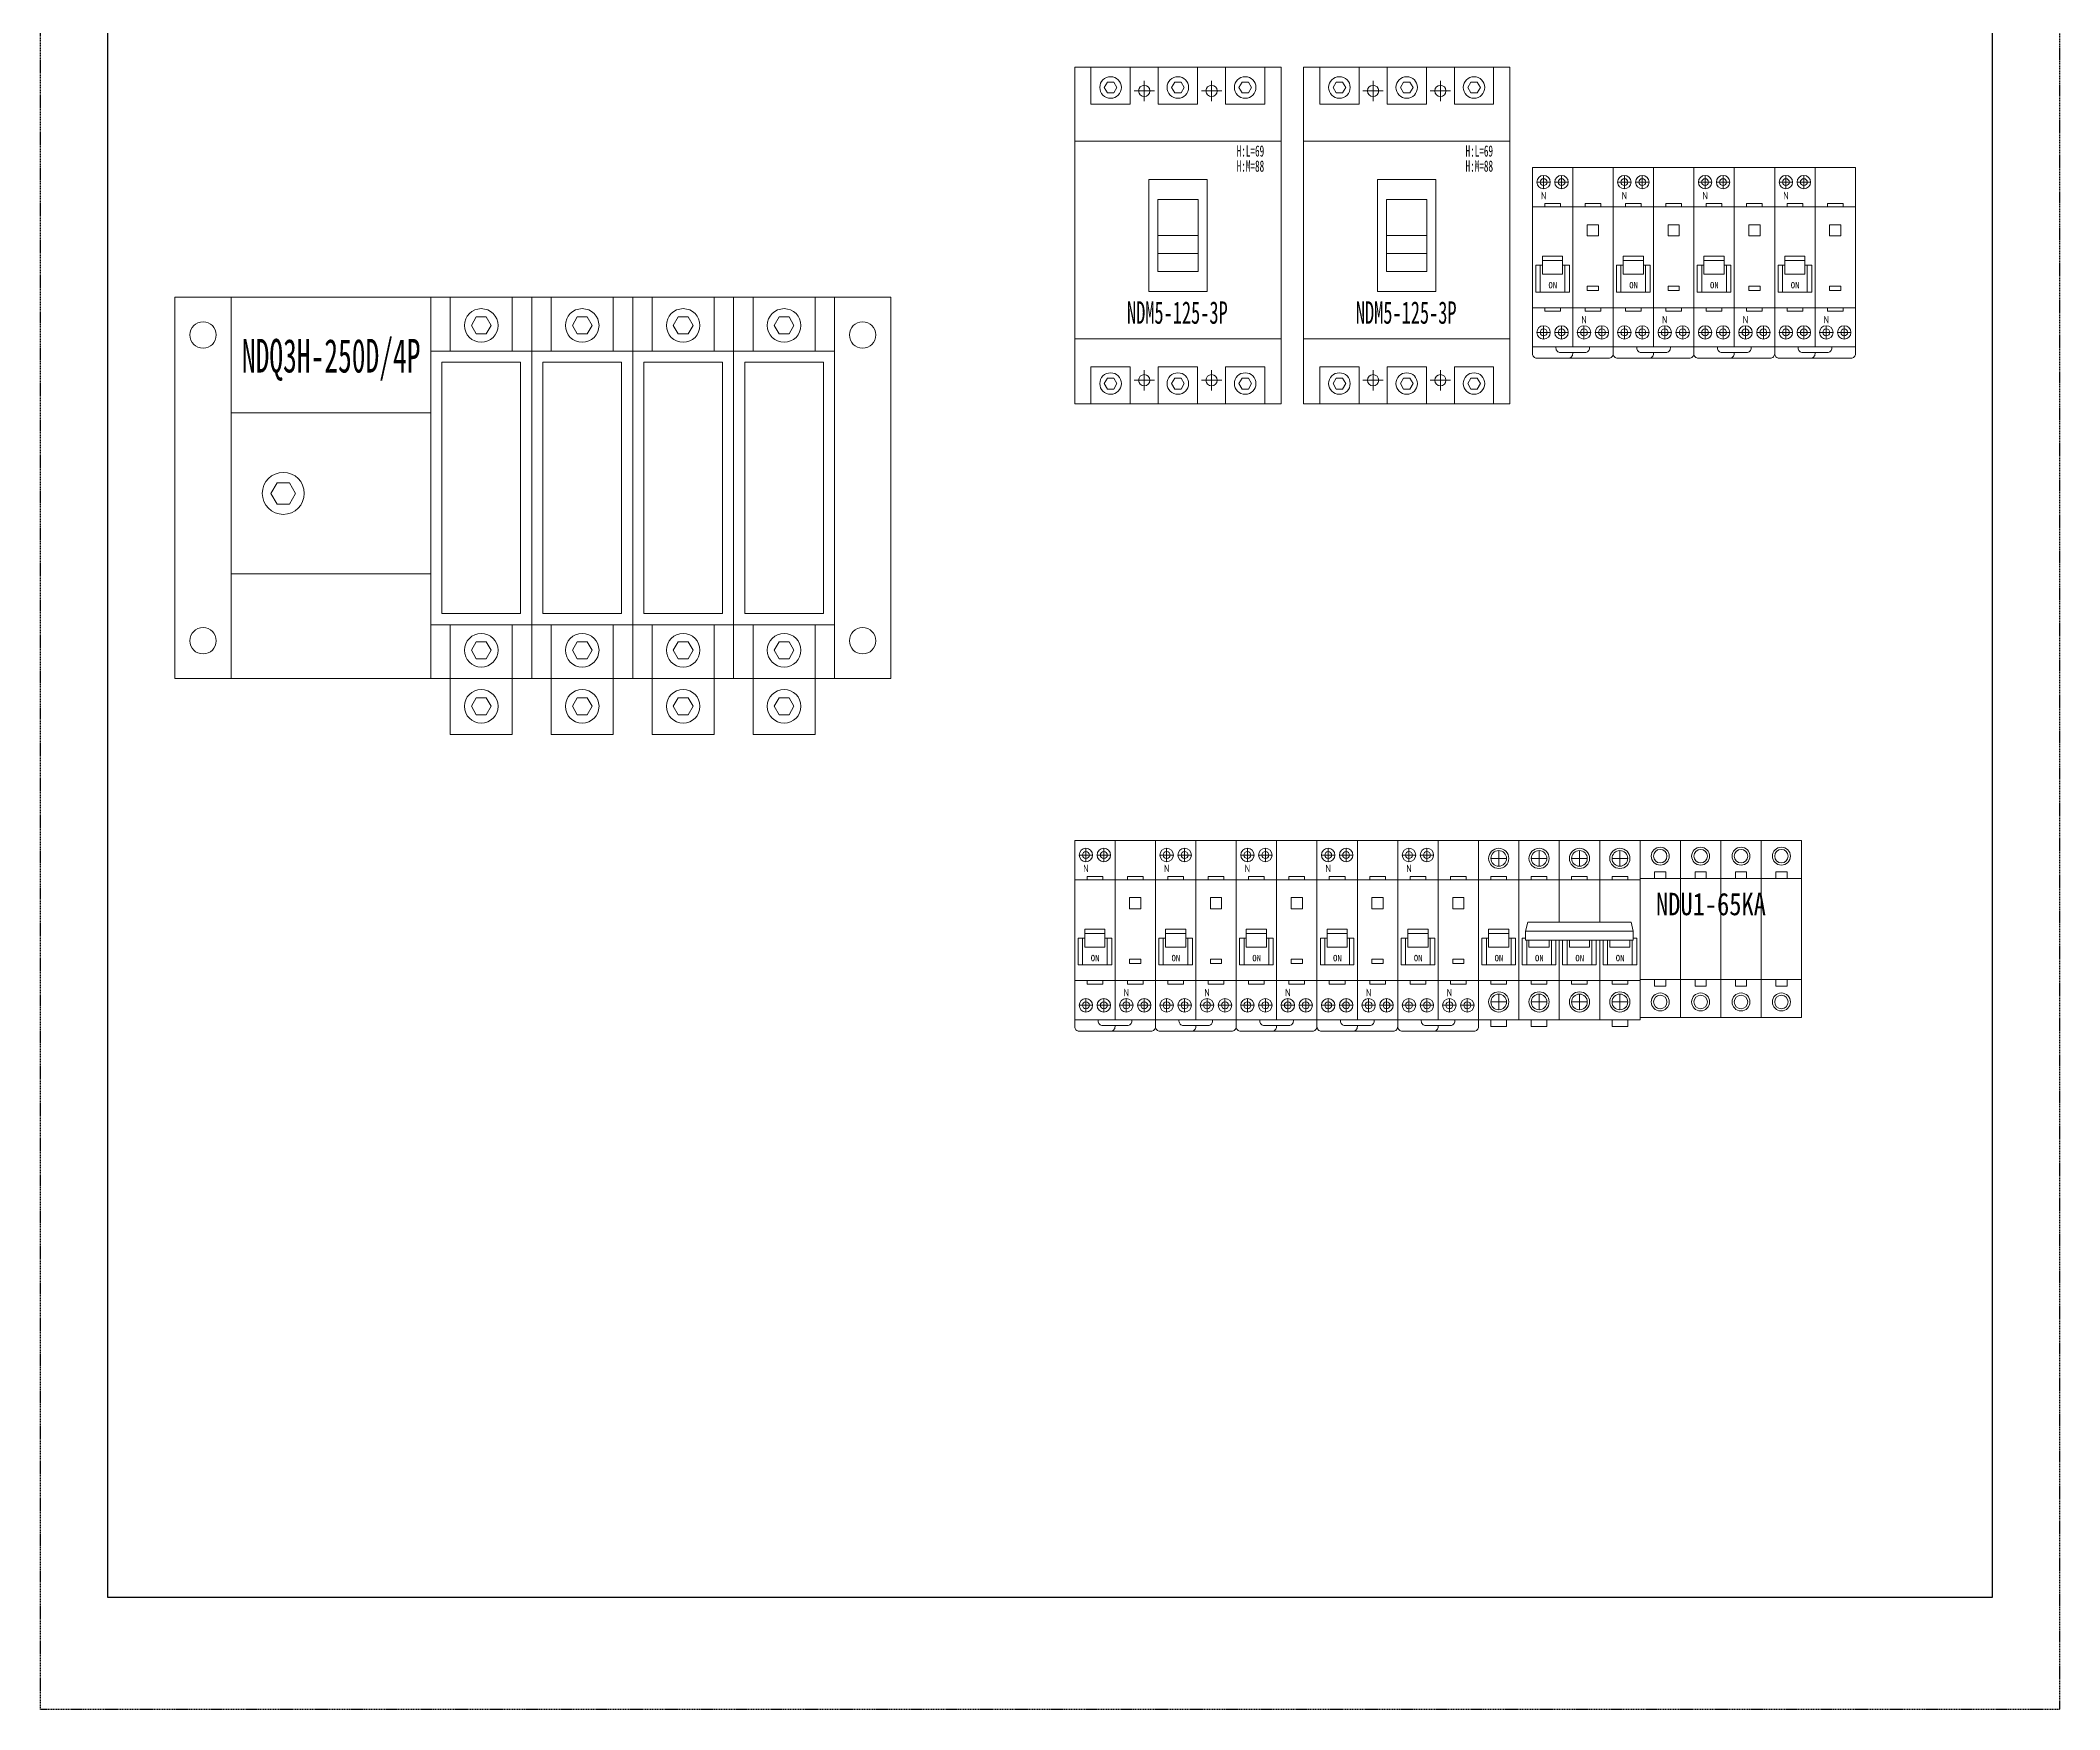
# Model space of a CAD drawing. Extents: x 304572 to 305472, y 311458 to 312658.
# Drawn here: x 304572 to 305472, y 311458 to 312202 of the extents above; entities that cross this region are included whole.
import ezdxf

# ---------------------------------------------------------------- set-up
doc = ezdxf.new("R2010")
doc.units = 0
doc.header["$MEASUREMENT"] = 0
doc.linetypes.add('DASHED', pattern=[0.75, 0.5, -0.25])
doc.layers.add('E-UNIV-NOTE', color=6, linetype='Continuous')
doc.layers.add('布置图', color=30, linetype='Continuous')
doc.layers.add('细线', color=7, linetype='Continuous', lineweight=0)
doc.styles.add('-仿宋_GB2312', font='gbenor.shx', dxfattribs={"bigfont": 'gbcbig.shx'})
doc.styles.add('宋', font='', dxfattribs={"width": 0.7})
doc.styles.add('宋体', font='', dxfattribs={"width": 0.8})
doc.styles.add('正常', font='')
doc.styles.get('宋').set_extended_font_data('SimSun')
doc.styles.get('宋体').set_extended_font_data('NSimSun')
doc.styles.get('正常').set_extended_font_data('FangSong_GB2312')

# ---------------------------------------------------------------- blocks, each defined once
blk = doc.blocks.new('Manufacturer光辉PartName剩余电流动作微型断路器Series1PNShellFrameLimitingCurrentRemarkPartTypeMinCurrent1MaxCurrent32Poles1P+NMinPower0MaxPower0LibType2DelFlgfalseUpdateDate')
at = {"layer": '细线'}
for p, q in [((-16, 36), (-10, 36)), ((-13, 39), (-13, 33)), ((-8, 36), (-2, 36)), ((-5, 39), (-5, 33)), ((-16, -31), (-10, -31)), ((-13, -34), (-13, -28)), ((-8, -31), (-2, -31)), ((-5, -34), (-5, -28)), ((8, -31), (2, -31)), ((5, -34), (5, -28)), ((16, -31), (10, -31)), ((13, -34), (13, -28))]:
    blk.add_line(p, q, dxfattribs=at)
for points in [[(-18, -37.5), (0, -37.5), (0, 42.5), (-18, 42.5)], [(0, -37.5), (18, -37.5), (18, 42.5), (0, 42.5)], [(-18, -20), (0, -20), (0, 25), (-18, 25)], [(-12.5, 26.5), (-5.5, 26.5), (-5.5, 25), (-12.5, 25)], [(0, -20), (18, -20), (18, 25), (0, 25)], [(5.5, 26.5), (12.5, 26.5), (12.5, 25), (5.5, 25)], [(6.5, 12), (11.5, 12), (11.5, 17), (6.5, 17)], [(-13.5, -5), (-4.5, -5), (-4.5, 3), (-13.5, 3)], [(-13.5, 3), (-4.5, 3), (-4.5, 1), (-13.5, 1)], [(6.5, -12.38), (11.5, -12.38), (11.5, -10.38), (6.5, -10.38)], [(-12.5, -21.5), (-5.5, -21.5), (-5.5, -20), (-12.5, -20)], [(5.5, -21.5), (12.5, -21.5), (12.5, -20), (5.5, -20)]]:
    blk.add_lwpolyline(points, close=True, dxfattribs=at)
for points in [[(-13.5, -1), (-16.5, -1), (-16.5, -13), (-1.5, -13), (-1.5, -1), (-4.5, -1)], [(-13.5, -1), (-14.5, -1), (-14.5, -13), (-3.5, -13), (-3.5, -1), (-4.5, -1)]]:
    blk.add_lwpolyline(points, dxfattribs=at)
for points in [[(-18, -37.5), (18, -37.5), (18, -40.5, -0.414214), (16, -42.5), (-16, -42.5, -0.414214), (-18, -40.5)], [(-5.5, -40), (5.5, -40, 0.414214), (7.5, -38), (7.5, -37.5), (-7.5, -37.5), (-7.5, -38, 0.414214)]]:
    blk.add_lwpolyline(points, format="xyb", close=True, dxfattribs=at)
blk.add_lwpolyline([(0, -40), (0, -40.5, -0.414214), (-2, -42.5), (-16, -42.5, -0.414214), (-18, -40.5), (-18, -37.5), (0, -37.5)], format="xyb", dxfattribs=at)
for centre, radius in [((-13, 36), 3), ((-13, 36), 1.54), ((-5, 36), 3), ((-5, 36), 1.54), ((-13, -31), 3), ((-13, -31), 1.54), ((-5, -31), 3), ((-5, -31), 1.54), ((5, -31), 3), ((5, -31), 1.54), ((13, -31), 3), ((13, -31), 1.54)]:
    blk.add_circle(centre, radius, dxfattribs=at)
at = {"layer": '细线', "color": 2, "lineweight": 15}
for s, height, style, p in [('N', 3.33, '-仿宋_GB2312', (-14.22, 28.34)), ('ON', 2.851, '正常', (-10.83, -11.36)), ('N', 3.33, '-仿宋_GB2312', (3.78, -26.98))]:
    blk.add_text(s, height=height, dxfattribs=dict(at, style=style)).set_placement(p)
blk = doc.blocks.new('Manufacturer光辉PartName微型断路器Series4PShellFrameLimitingCurrentRemarkPartTypeMinCurrent1MaxCurrent63Poles4PMinPower0MaxPower0LibType2DelFlgfalseUpdateDate')
at = {"layer": '细线'}
for p, q in [((-27, 37), (-27, 30)), ((-9, 37), (-9, 30)), ((9, 37), (9, 30)), ((27, 37), (27, 30)), ((-30.5, 33.5), (-23.5, 33.5)), ((-12.5, 33.5), (-5.5, 33.5)), ((5.5, 33.5), (12.5, 33.5)), ((23.5, 33.5), (30.5, 33.5)), ((-27, -34), (-27, -27)), ((-9, -34), (-9, -27)), ((9, -34), (9, -27)), ((27, -34), (27, -27)), ((-30.5, -30.5), (-23.5, -30.5)), ((-12.5, -30.5), (-5.5, -30.5)), ((5.5, -30.5), (12.5, -30.5)), ((23.5, -30.5), (30.5, -30.5))]:
    blk.add_line(p, q, dxfattribs=at)
for points in [[(-36, -38.5), (-18, -38.5), (-18, 41.5), (-36, 41.5)], [(-36, -21), (-18, -21), (-18, 24), (-36, 24)], [(-30.5, 25.5), (-23.5, 25.5), (-23.5, 24), (-30.5, 24)], [(-12.5, 25.5), (-5.5, 25.5), (-5.5, 24), (-12.5, 24)], [(5.5, 25.5), (12.5, 25.5), (12.5, 24), (5.5, 24)], [(23.5, 25.5), (30.5, 25.5), (30.5, 24), (23.5, 24)], [(-31.5, -6), (-22.5, -6), (-22.5, 2), (-31.5, 2)], [(-31.5, 2), (-22.5, 2), (-22.5, 0), (-31.5, 0)], [(33, 1), (-15, 1), (-14, 5), (32, 5)], [(-15, -3), (33, -3), (33, 1), (-15, 1)], [(-30.5, -22.5), (-23.5, -22.5), (-23.5, -21), (-30.5, -21)], [(-12.5, -22.5), (-5.5, -22.5), (-5.5, -21), (-12.5, -21)], [(5.5, -22.5), (12.5, -22.5), (12.5, -21), (5.5, -21)], [(23.5, -22.5), (30.5, -22.5), (30.5, -21), (23.5, -21)], [(-30.5, -41.5), (-23.5, -41.5), (-23.5, -38.5), (-30.5, -38.5)], [(-12.5, -41.5), (-5.5, -41.5), (-5.5, -38.5), (-12.5, -38.5)], [(23.5, -41.5), (30.5, -41.5), (30.5, -38.5), (23.5, -38.5)]]:
    blk.add_lwpolyline(points, close=True, dxfattribs=at)
for points in [[(0, 5), (0, 41.5), (-18, 41.5), (-18, -38.5), (0, -38.5), (0, -3)], [(18, 5), (18, 41.5), (0, 41.5), (0, 5)], [(18, -3), (18, -38.5), (36, -38.5), (36, 41.5), (18, 41.5), (18, 5)], [(0, 5), (0, 24), (-18, 24), (-18, -21), (0, -21), (0, -3)], [(18, 5), (18, 24), (0, 24), (0, 5)], [(18, -3), (18, -21), (36, -21), (36, 24), (18, 24), (18, 5)], [(-31.5, -2), (-34.5, -2), (-34.5, -14), (-19.5, -14), (-19.5, -2), (-22.5, -2)], [(-31.5, -2), (-32.5, -2), (-32.5, -14), (-21.5, -14), (-21.5, -2), (-22.5, -2)], [(-15, -2), (-16.5, -2), (-16.5, -14), (-1.5, -14), (-1.5, -3)], [(-14.5, -3), (-14.5, -14), (-3.5, -14), (-3.5, -3)], [(-13.5, -3), (-13.5, -6), (-4.5, -6), (-4.5, -3)], [(0, -3), (0, -38.5), (18, -38.5), (18, -3)], [(0, -3), (0, -21), (18, -21), (18, -3)], [(1.5, -3), (1.5, -14), (16.5, -14), (16.5, -3)], [(3.5, -3), (3.5, -14), (14.5, -14), (14.5, -3)], [(4.5, -3), (4.5, -6), (13.5, -6), (13.5, -3)], [(19.5, -3), (19.5, -14), (34.5, -14), (34.5, -2), (33, -2)], [(21.5, -3), (21.5, -14), (32.5, -14), (32.5, -3)], [(22.5, -3), (22.5, -6), (31.5, -6), (31.5, -3)]]:
    blk.add_lwpolyline(points, dxfattribs=at)
for centre, radius in [((-27, 33.5), 4.5), ((-27, 33.5), 3.5), ((-9, 33.5), 4.5), ((-9, 33.5), 3.5), ((9, 33.5), 4.5), ((9, 33.5), 3.5), ((27, 33.5), 4.5), ((27, 33.5), 3.5), ((-27, -30.5), 4.5), ((-27, -30.5), 3.5), ((-9, -30.5), 4.5), ((-9, -30.5), 3.5), ((9, -30.5), 4.5), ((9, -30.5), 3.5), ((27, -30.5), 4.5), ((27, -30.5), 3.5)]:
    blk.add_circle(centre, radius, dxfattribs=at)
at = {"layer": '细线', "color": 2, "lineweight": 15, "style": '正常'}
for p in [(-28.83, -12.36), (-10.83, -12.36), (7.17, -12.36), (25.17, -12.36)]:
    blk.add_text('ON', height=2.851, dxfattribs=at).set_placement(p)
blk = doc.blocks.new('Manufacturer上海良信PartName电涌保护器SeriesNDU1ShellFrameLimitingCurrentRemarkPartTypeMinCurrent0MaxCurrent0Poles4PMinPower0MaxPower0LibType3DelFlgfalseUpdateDate2023-01-0100000')
at = {"color": 7, "linetype": 'Continuous', "lineweight": 15}
for p, q in [((-18, 39.5), (-36, 39.5)), ((-36, 39.5), (-36, 22.5)), ((-18, 22.5), (-18, 39.5)), ((36, 39.5), (-18, 39.5)), ((0, 22.5), (0, 39.5)), ((18, 22.5), (18, 39.5)), ((36, 39.5), (36, 22.5)), ((-36, 22.5), (-36, -22.5)), ((-18, 22.5), (-36, 22.5)), ((-24.5, 25.5), (-29.5, 25.5)), ((-29.5, 25.5), (-29.5, 22.5)), ((-24.5, 22.5), (-24.5, 25.5)), ((-18, -22.5), (-18, 22.5)), ((36, 22.5), (-18, 22.5)), ((-6.5, 25.5), (-11.5, 25.5)), ((-11.5, 25.5), (-11.5, 22.5)), ((-6.5, 22.5), (-6.5, 25.5)), ((0, -22.5), (0, 22.5)), ((11.5, 25.5), (6.5, 25.5)), ((6.5, 25.5), (6.5, 22.5)), ((11.5, 22.5), (11.5, 25.5)), ((18, -22.5), (18, 22.5)), ((29.5, 25.5), (24.5, 25.5)), ((24.5, 25.5), (24.5, 22.5)), ((29.5, 22.5), (29.5, 25.5)), ((36, 22.5), (36, -22.5)), ((-36, -22.5), (-18, -22.5)), ((-36, -22.5), (-36, -39.5)), ((-29.5, -25.5), (-29.5, -22.5)), ((-24.5, -25.5), (-29.5, -25.5)), ((-24.5, -22.5), (-24.5, -25.5)), ((-18, -39.5), (-18, -22.5)), ((-18, -22.5), (36, -22.5)), ((-11.5, -25.5), (-11.5, -22.5)), ((-6.5, -25.5), (-11.5, -25.5)), ((-6.5, -22.5), (-6.5, -25.5)), ((0, -39.5), (0, -22.5)), ((6.5, -25.5), (6.5, -22.5)), ((11.5, -25.5), (6.5, -25.5)), ((11.5, -22.5), (11.5, -25.5)), ((18, -39.5), (18, -22.5)), ((24.5, -25.5), (24.5, -22.5)), ((29.5, -25.5), (24.5, -25.5)), ((29.5, -22.5), (29.5, -25.5)), ((36, -22.5), (36, -39.5)), ((-36, -39.5), (-18, -39.5)), ((-18, -39.5), (36, -39.5))]:
    blk.add_line(p, q, dxfattribs=at)
for centre, radius in [((-27, 32.5), 4), ((-9, 32.5), 4), ((9, 32.5), 4), ((27, 32.5), 4), ((-27, 32.5), 3), ((-9, 32.5), 3), ((9, 32.5), 3), ((27, 32.5), 3), ((-27, -32.5), 4), ((-27, -32.5), 3), ((-9, -32.5), 4), ((-9, -32.5), 3), ((9, -32.5), 4), ((9, -32.5), 3), ((27, -32.5), 4), ((27, -32.5), 3)]:
    blk.add_circle(centre, radius, dxfattribs=at)
at = {"layer": 'E-UNIV-NOTE', "style": '宋体', "width": 0.8}
blk.add_text('NDU1-65KA', height=10, dxfattribs=at).set_placement((-28.89, 6.15))
blk = doc.blocks.new('Manufacturer光辉PartName双电源自动转换开关Series250ShellFrameLimitingCurrentRemarkPartTypeMinCurrent160MaxCurrent250Poles4PMinPower0MaxPower0LibType2DelFlgfalseUpdateDate')
at = {"layer": '细线'}
for points in [[(-159.5, -72.5), (159.5, -72.5), (159.5, 97.5), (-159.5, 97.5)], [(-159.5, -72.5), (-134.5, -72.5), (-134.5, 97.5), (-159.5, 97.5)], [(-45.5, -72.5), (-0.5, -72.5), (-0.5, 97.5), (-45.5, 97.5)], [(-36.8, 73.5), (-9.2, 73.5), (-9.2, 97.5), (-36.8, 97.5)], [(-0.5, -72.5), (44.5, -72.5), (44.5, 97.5), (-0.5, 97.5)], [(8.2, 73.5), (35.8, 73.5), (35.8, 97.5), (8.2, 97.5)], [(44.5, -72.5), (89.5, -72.5), (89.5, 97.5), (44.5, 97.5)], [(53.2, 73.5), (80.8, 73.5), (80.8, 97.5), (53.2, 97.5)], [(89.5, -72.5), (134.5, -72.5), (134.5, 97.5), (89.5, 97.5)], [(98.2, 73.5), (125.8, 73.5), (125.8, 97.5), (98.2, 97.5)], [(159.5, -72.5), (134.5, -72.5), (134.5, 97.5), (159.5, 97.5)], [(-18.61, 84.9), (-20.81, 88.7), (-25.19, 88.7), (-27.39, 84.9), (-25.19, 81.1), (-20.81, 81.1)], [(26.39, 84.9), (24.19, 88.7), (19.81, 88.7), (17.61, 84.9), (19.81, 81.1), (24.19, 81.1)], [(71.39, 84.9), (69.19, 88.7), (64.81, 88.7), (62.61, 84.9), (64.81, 81.1), (69.19, 81.1)], [(116.39, 84.9), (114.19, 88.7), (109.81, 88.7), (107.61, 84.9), (109.81, 81.1), (114.19, 81.1)], [(-45.5, 73.5), (-0.5, 73.5), (-0.5, -48.5), (-45.5, -48.5)], [(-0.5, 73.5), (44.5, 73.5), (44.5, -48.5), (-0.5, -48.5)], [(44.5, 73.5), (89.5, 73.5), (89.5, -48.5), (44.5, -48.5)], [(89.5, 73.5), (134.5, 73.5), (134.5, -48.5), (89.5, -48.5)], [(-40.5, 68.5), (-5.5, 68.5), (-5.5, -43.5), (-40.5, -43.5)], [(4.5, 68.5), (39.5, 68.5), (39.5, -43.5), (4.5, -43.5)], [(49.5, 68.5), (84.5, 68.5), (84.5, -43.5), (49.5, -43.5)], [(94.5, 68.5), (129.5, 68.5), (129.5, -43.5), (94.5, -43.5)], [(-134.5, 45.89), (-45.5, 45.89), (-45.5, -25.83), (-134.5, -25.83)], [(-105.75, 10.03), (-108.5, 14.78), (-113.98, 14.78), (-116.72, 10.03), (-113.98, 5.28), (-108.5, 5.28)], [(-36.8, -48.5), (-9.2, -48.5), (-9.2, -72.5), (-36.8, -72.5)], [(8.2, -48.5), (35.8, -48.5), (35.8, -72.5), (8.2, -72.5)], [(53.2, -48.5), (80.8, -48.5), (80.8, -72.5), (53.2, -72.5)], [(98.2, -48.5), (125.8, -48.5), (125.8, -72.5), (98.2, -72.5)], [(-18.61, -59.9), (-20.81, -63.7), (-25.19, -63.7), (-27.39, -59.9), (-25.19, -56.1), (-20.81, -56.1)], [(26.39, -59.9), (24.19, -63.7), (19.81, -63.7), (17.61, -59.9), (19.81, -56.1), (24.19, -56.1)], [(71.39, -59.9), (69.19, -63.7), (64.81, -63.7), (62.61, -59.9), (64.81, -56.1), (69.19, -56.1)], [(116.39, -59.9), (114.19, -63.7), (109.81, -63.7), (107.61, -59.9), (109.81, -56.1), (114.19, -56.1)], [(-36.8, -72.5), (-9.2, -72.5), (-9.2, -97.5), (-36.8, -97.5)], [(8.2, -72.5), (35.8, -72.5), (35.8, -97.5), (8.2, -97.5)], [(53.2, -72.5), (80.8, -72.5), (80.8, -97.5), (53.2, -97.5)], [(98.2, -72.5), (125.8, -72.5), (125.8, -97.5), (98.2, -97.5)], [(-18.61, -84.9), (-20.81, -88.7), (-25.19, -88.7), (-27.39, -84.9), (-25.19, -81.1), (-20.81, -81.1)], [(26.39, -84.9), (24.19, -88.7), (19.81, -88.7), (17.61, -84.9), (19.81, -81.1), (24.19, -81.1)], [(71.39, -84.9), (69.19, -88.7), (64.81, -88.7), (62.61, -84.9), (64.81, -81.1), (69.19, -81.1)], [(116.39, -84.9), (114.19, -88.7), (109.81, -88.7), (107.61, -84.9), (109.81, -81.1), (114.19, -81.1)]]:
    blk.add_lwpolyline(points, close=True, dxfattribs=at)
for centre, radius in [((-23, 84.9), 7.49), ((22, 84.9), 7.49), ((67, 84.9), 7.49), ((112, 84.9), 7.49), ((-147, 80.65), 5.89), ((147, 80.65), 5.89), ((-111.24, 10.03), 9.36), ((-147, -55.65), 5.89), ((-23, -59.9), 7.49), ((22, -59.9), 7.49), ((67, -59.9), 7.49), ((112, -59.9), 7.49), ((147, -55.65), 5.89), ((-23, -84.9), 7.49), ((22, -84.9), 7.49), ((67, -84.9), 7.49), ((112, -84.9), 7.49)]:
    blk.add_circle(centre, radius, dxfattribs=at)
at = {"layer": '细线', "insert": (-129.68, 78.91), "char_height": 15, "width": 73.8973, "attachment_point": 1, "style": '宋'}
blk.add_mtext('\\pxql;{\\fFangSong_GB2312|b0|i0|c134|p49;\\W0.6;NDQ3H-250D/4P}', dxfattribs=at)
blk = doc.blocks.new('Manufacturer光辉PartName塑壳断路器Series125ShellFrameLimitingCurrentRemarkPartTypeMinCurrent1MaxCurrent125Poles3PMinPower0MaxPower0LibType2DelFlgfalseUpdateDate')
at = {"layer": '细线'}
for p, q in [((-19.53, 64.5), (-10.47, 64.5)), ((-15, 69.03), (-15, 59.97)), ((10.47, 64.5), (19.53, 64.5)), ((15, 69.03), (15, 59.97)), ((-15, -69.03), (-15, -59.97)), ((15, -69.03), (15, -59.97)), ((-19.53, -64.5), (-10.47, -64.5)), ((10.47, -64.5), (19.53, -64.5))]:
    blk.add_line(p, q, dxfattribs=at)
for points in [[(-46, -75), (46, -75), (46, 75), (-46, 75)], [(-38.75, 58.5), (-21.25, 58.5), (-21.25, 75), (-38.75, 75)], [(-8.75, 58.5), (8.75, 58.5), (8.75, 75), (-8.75, 75)], [(21.25, 58.5), (38.75, 58.5), (38.75, 75), (21.25, 75)], [(-46, -46), (46, -46), (46, 42), (-46, 42)], [(-13, -25), (13, -25), (13, 25), (-13, 25)], [(-9, -16), (9, -16), (9, 16), (-9, 16)], [(-9, 0), (9, 0), (9, -16), (-9, -16)], [(-9, 0), (9, 0), (9, -8), (-9, -8)], [(-38.75, -58.5), (-21.25, -58.5), (-21.25, -75), (-38.75, -75)], [(-8.75, -58.5), (8.75, -58.5), (8.75, -75), (-8.75, -75)], [(21.25, -58.5), (38.75, -58.5), (38.75, -75), (21.25, -75)]]:
    blk.add_lwpolyline(points, close=True, dxfattribs=at)
at = {"layer": '细线', "color": 7}
for points in [[(-27.19, 66), (-28.59, 68.43), (-31.41, 68.43), (-32.81, 66), (-31.41, 63.57), (-28.59, 63.57)], [(2.81, 66), (1.41, 68.43), (-1.41, 68.43), (-2.81, 66), (-1.41, 63.57), (1.41, 63.57)], [(32.81, 66), (31.41, 68.43), (28.59, 68.43), (27.19, 66), (28.59, 63.57), (31.41, 63.57)], [(-27.19, -66), (-28.59, -68.43), (-31.41, -68.43), (-32.81, -66), (-31.41, -63.57), (-28.59, -63.57)], [(2.81, -66), (1.41, -68.43), (-1.41, -68.43), (-2.81, -66), (-1.41, -63.57), (1.41, -63.57)], [(32.81, -66), (31.41, -68.43), (28.59, -68.43), (27.19, -66), (28.59, -63.57), (31.41, -63.57)]]:
    blk.add_lwpolyline(points, close=True, dxfattribs=at)
for centre in [(-30, 66), (0, 66), (30, 66), (-30, -66), (0, -66), (30, -66)]:
    blk.add_circle(centre, 4.8, dxfattribs=at)
at = {"layer": '细线'}
for centre in [(-15, 64.5), (15, 64.5), (-15, -64.5), (15, -64.5)]:
    blk.add_circle(centre, 2.5, dxfattribs=at)
at = {"layer": '细线', "color": 7, "attachment_point": 1, "style": '宋'}
for s, insert, char_height, width in [('\\pxql;{\\fFangSong_GB2312|b0|i0|c134|p49;\\W0.6;H:L=69}', (26.23, 40.19), 5, 16.7991), ('\\pxql;{\\fFangSong_GB2312|b0|i0|c134|p49;\\W0.6;H:M=88}', (26.23, 33.45), 5, 16.7991), ('\\pxql;{\\fFangSong_GB2312|b0|i0|c134|p49;\\W0.6;NDM5-125-3P}', (-22.68, -29.34), 10, 49.2649)]:
    blk.add_mtext(s, dxfattribs=dict(at, insert=insert, char_height=char_height, width=width))

msp = doc.modelspace()

# ---------------------------------------------------------------- linework, layer by layer
at = {"color": 2}
msp.add_lwpolyline([(304602.26, 312608.17), (305442.26, 312608.17), (305442.26, 311508.17), (304602.26, 311508.17)], close=True, dxfattribs=at)
at = {"layer": '布置图', "linetype": 'DASHED'}
msp.add_lwpolyline([(304572.26, 312658.17), (305472.26, 312658.17), (305472.26, 311458.17), (304572.26, 311458.17)], close=True, dxfattribs=at)

# ---------------------------------------------------------------- block references
for name, p in [('Manufacturer光辉PartName塑壳断路器Series125ShellFrameLimitingCurrentRemarkPartTypeMinCurrent1MaxCurrent125Poles3PMinPower0MaxPower0LibType2DelFlgfalseUpdateDate', (305079.26, 312115.37)), ('Manufacturer光辉PartName塑壳断路器Series125ShellFrameLimitingCurrentRemarkPartTypeMinCurrent1MaxCurrent125Poles3PMinPower0MaxPower0LibType2DelFlgfalseUpdateDate', (305181.26, 312115.37)), ('Manufacturer光辉PartName剩余电流动作微型断路器Series1PNShellFrameLimitingCurrentRemarkPartTypeMinCurrent1MaxCurrent32Poles1P+NMinPower0MaxPower0LibType2DelFlgfalseUpdateDate', (305255.26, 312103.17)), ('Manufacturer光辉PartName剩余电流动作微型断路器Series1PNShellFrameLimitingCurrentRemarkPartTypeMinCurrent1MaxCurrent32Poles1P+NMinPower0MaxPower0LibType2DelFlgfalseUpdateDate', (305291.26, 312103.17)), ('Manufacturer光辉PartName剩余电流动作微型断路器Series1PNShellFrameLimitingCurrentRemarkPartTypeMinCurrent1MaxCurrent32Poles1P+NMinPower0MaxPower0LibType2DelFlgfalseUpdateDate', (305327.26, 312103.17)), ('Manufacturer光辉PartName剩余电流动作微型断路器Series1PNShellFrameLimitingCurrentRemarkPartTypeMinCurrent1MaxCurrent32Poles1P+NMinPower0MaxPower0LibType2DelFlgfalseUpdateDate', (305363.26, 312103.17)), ('Manufacturer光辉PartName双电源自动转换开关Series250ShellFrameLimitingCurrentRemarkPartTypeMinCurrent160MaxCurrent250Poles4PMinPower0MaxPower0LibType2DelFlgfalseUpdateDate', (304791.76, 311990.37)), ('Manufacturer光辉PartName剩余电流动作微型断路器Series1PNShellFrameLimitingCurrentRemarkPartTypeMinCurrent1MaxCurrent32Poles1P+NMinPower0MaxPower0LibType2DelFlgfalseUpdateDate', (305051.26, 311803.17)), ('Manufacturer光辉PartName剩余电流动作微型断路器Series1PNShellFrameLimitingCurrentRemarkPartTypeMinCurrent1MaxCurrent32Poles1P+NMinPower0MaxPower0LibType2DelFlgfalseUpdateDate', (305087.26, 311803.17)), ('Manufacturer光辉PartName剩余电流动作微型断路器Series1PNShellFrameLimitingCurrentRemarkPartTypeMinCurrent1MaxCurrent32Poles1P+NMinPower0MaxPower0LibType2DelFlgfalseUpdateDate', (305123.26, 311803.17)), ('Manufacturer光辉PartName剩余电流动作微型断路器Series1PNShellFrameLimitingCurrentRemarkPartTypeMinCurrent1MaxCurrent32Poles1P+NMinPower0MaxPower0LibType2DelFlgfalseUpdateDate', (305159.26, 311803.17)), ('Manufacturer光辉PartName剩余电流动作微型断路器Series1PNShellFrameLimitingCurrentRemarkPartTypeMinCurrent1MaxCurrent32Poles1P+NMinPower0MaxPower0LibType2DelFlgfalseUpdateDate', (305195.26, 311803.17)), ('Manufacturer光辉PartName微型断路器Series4PShellFrameLimitingCurrentRemarkPartTypeMinCurrent1MaxCurrent63Poles4PMinPower0MaxPower0LibType2DelFlgfalseUpdateDate', (305249.26, 311804.17)), ('Manufacturer上海良信PartName电涌保护器SeriesNDU1ShellFrameLimitingCurrentRemarkPartTypeMinCurrent0MaxCurrent0Poles4PMinPower0MaxPower0LibType3DelFlgfalseUpdateDate2023-01-0100000', (305321.26, 311806.17))]:
    msp.add_blockref(name, p)

doc.saveas('drawing.dxf')
